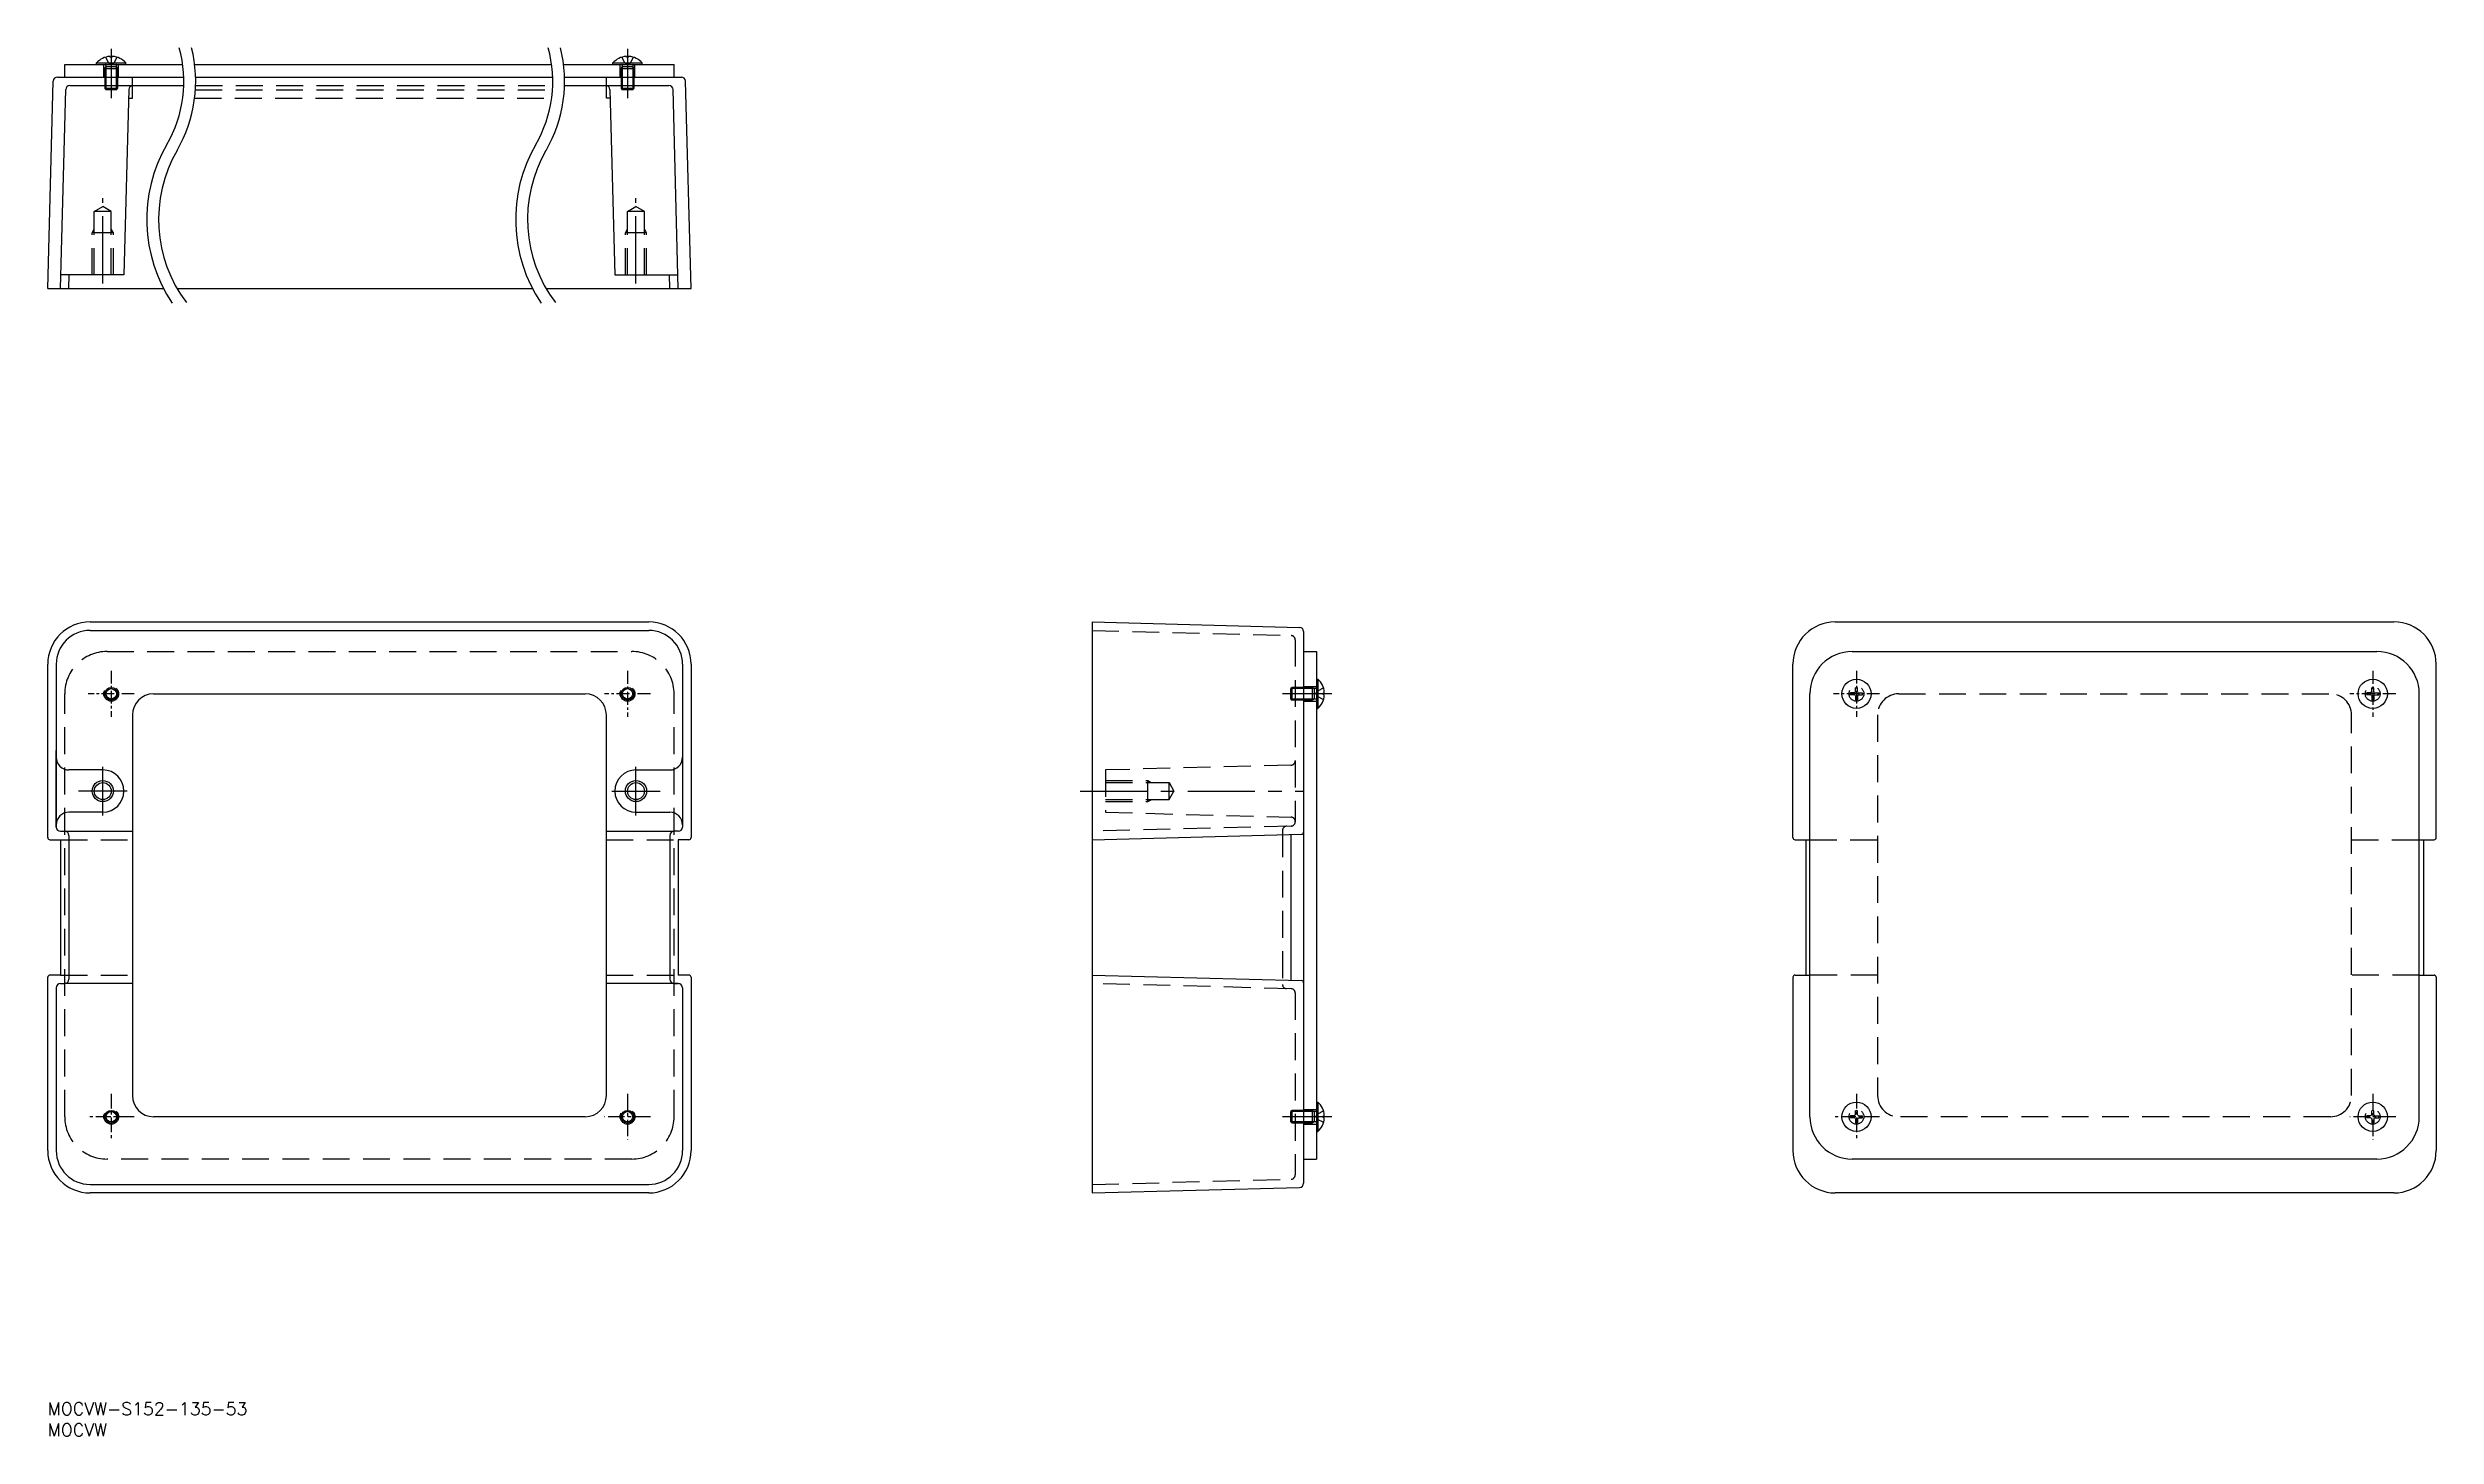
# Model space of a CAD drawing. Header units: millimetres. Extents: x 0 to 564, y -8 to 320.
import ezdxf

# ---------------------------------------------------------------- set-up
doc = ezdxf.new("R2010")
doc.units = ezdxf.units.MM
doc.header["$LTSCALE"] = 0.5
doc.linetypes.add('CENTER', pattern=[50.8, 31.75, -6.35, 6.35, -6.35])
doc.linetypes.add('DASHED', pattern=[19.05, 12.7, -6.35])
doc.layers.add('CENTER', color=1, linetype='CENTER')
doc.styles.get("Standard").update_dxf_attribs({"font": 'txt.shx', "height": 3, "bigfont": 'bigfont.shx'})

msp = doc.modelspace()

# ---------------------------------------------------------------- linework, layer by layer
at = {"color": 7, "linetype": 'Continuous', "lineweight": -3, "ltscale": 0.25}
for p, q in [((4, 316.36), (31.89, 316.36)), ((34.71, 316.36), (119.06, 316.36)), ((121.88, 316.36), (148, 316.36)), ((296.77, 182.25), (296.77, 51.82)), ((299.77, 177.54), (299.77, 57.54))]:
    msp.add_line(p, q, dxfattribs=at)
at = {"color": 7, "linetype": 'Continuous', "lineweight": -3, "ltscale": 0.05}
for p, q in [((4, 313.36), (4, 316.36)), ((148, 313.36), (148, 316.36)), ((296.77, 177.54), (299.77, 177.54)), ((296.77, 57.54), (299.77, 57.54))]:
    msp.add_line(p, q, dxfattribs=at)
at = {"color": 7, "linetype": 'Continuous', "lineweight": -3}
for p, q in [((11.55, 316.7), (18.45, 316.7)), ((11.55, 316.36), (11.55, 316.7)), ((14.77, 318.03), (14.76, 318.23)), ((15.23, 318.03), (14.77, 318.03)), ((15.23, 318.03), (15.24, 318.23)), ((18.45, 316.36), (18.45, 316.7)), ((133.55, 316.7), (140.45, 316.7)), ((133.55, 316.36), (133.55, 316.7)), ((136.77, 318.03), (136.76, 318.23)), ((137.23, 318.03), (136.77, 318.03)), ((137.23, 318.03), (137.24, 318.23)), ((140.45, 316.36), (140.45, 316.7)), ((0, 263.36), (1.28, 312.39)), ((2.28, 313.36), (32.14, 313.36)), ((5.23, 311.36), (32.14, 311.36)), ((20, 308.36), (20, 313.36)), ((34.94, 313.36), (119.31, 313.36)), ((122.11, 313.36), (149.72, 313.36)), ((122.11, 311.36), (146.77, 311.36)), ((132, 308.36), (132, 313.36)), ((152, 263.36), (150.72, 312.39)), ((3, 263.36), (4.23, 310.39)), ((19.15, 310.39), (18, 266.56)), ((19.09, 308.36), (20, 308.36)), ((132.91, 308.36), (132, 308.36)), ((132.85, 310.39), (134, 266.56)), ((149, 263.36), (147.77, 310.39)), ((18, 266.56), (3.08, 266.56)), ((5, 263.36), (5.08, 266.56)), ((18, 266.56), (5.08, 266.56)), ((134, 266.56), (148.92, 266.56)), ((134, 266.56), (148.92, 266.56)), ((147, 263.36), (146.92, 266.56)), ((0, 263.36), (27.37, 263.36)), ((30.56, 263.36), (114.54, 263.36)), ((117.73, 263.36), (152, 263.36)), ((10, 184.54), (142, 184.54)), ((10, 182.54), (142, 182.54)), ((246.77, 184.54), (295.8, 183.25)), ((246.77, 184.54), (246.77, 49.54)), ((422.4, 184.54), (554.4, 184.54)), ((426.4, 177.54), (550.4, 177.54)), ((0, 133.54), (0, 174.54)), ((2, 174.54), (2, 136.04)), ((150, 174.54), (150, 136.04)), ((152, 174.54), (152, 133.54)), ((299.77, 170.99), (300.11, 170.99)), ((300.11, 170.99), (300.11, 164.09)), ((412.4, 133.54), (412.4, 174.54)), ((564.4, 133.54), (564.4, 174.54)), ((25, 167.54), (127, 167.54)), ((299.77, 164.09), (300.11, 164.09)), ((301.44, 167.76), (301.63, 167.78)), ((301.44, 167.31), (301.44, 167.76)), ((301.44, 167.31), (301.63, 167.3)), ((416.4, 67.54), (416.4, 167.54)), ((426.84, 167.78), (425.97, 167.76)), ((426.84, 167.3), (425.97, 167.31)), ((427.06, 167.88), (426.84, 167.78)), ((427.06, 167.2), (426.84, 167.3)), ((427.06, 167.88), (427.16, 168.1)), ((427.06, 167.2), (427.16, 166.97)), ((427.16, 168.1), (427.18, 168.97)), ((427.16, 166.97), (427.18, 166.11)), ((427.64, 168.1), (427.63, 168.97)), ((427.64, 166.97), (427.63, 166.11)), ((427.74, 167.88), (427.64, 168.1)), ((427.74, 167.2), (427.64, 166.97)), ((427.74, 167.88), (427.97, 167.78)), ((427.74, 167.2), (427.97, 167.3)), ((427.97, 167.78), (428.84, 167.76)), ((427.97, 167.3), (428.84, 167.31)), ((548.84, 167.78), (547.97, 167.76)), ((548.84, 167.3), (547.97, 167.31)), ((549.06, 167.88), (548.84, 167.78)), ((549.06, 167.2), (548.84, 167.3)), ((549.06, 167.88), (549.16, 168.1)), ((549.06, 167.2), (549.16, 166.97)), ((549.16, 168.1), (549.18, 168.97)), ((549.16, 166.97), (549.18, 166.11)), ((549.64, 168.1), (549.63, 168.97)), ((549.64, 166.97), (549.63, 166.11)), ((549.74, 167.88), (549.64, 168.1)), ((549.74, 167.2), (549.64, 166.97)), ((549.74, 167.88), (549.97, 167.78)), ((549.74, 167.2), (549.97, 167.3)), ((549.97, 167.78), (550.84, 167.76)), ((549.97, 167.3), (550.84, 167.31)), ((560.4, 67.54), (560.4, 167.54)), ((20, 162.54), (20, 72.54)), ((132, 72.54), (132, 162.54)), ((2, 136.04), (2, 154.11)), ((13, 149.54), (5, 149.54)), ((139, 149.54), (147, 149.54)), ((13, 139.54), (5, 139.54)), ((139, 139.54), (147, 139.54)), ((0.5, 133.04), (3, 133.04)), ((3, 135.04), (4, 135.04)), ((3, 133.04), (3, 101.04)), ((4, 135.04), (20, 135.04)), ((5, 134.04), (5, 100.04)), ((132, 135.04), (148, 135.04)), ((147, 134.04), (147, 100.04)), ((149, 135.04), (148, 135.04)), ((149, 133.04), (149, 101.04)), ((151.5, 133.04), (149, 133.04)), ((246.77, 133.04), (296.28, 134.33)), ((293.77, 134.27), (293.77, 99.81)), ((412.9, 133.04), (416.4, 133.04)), ((415.4, 133.04), (415.4, 101.04)), ((560.4, 133.04), (563.9, 133.04)), ((561.4, 133.04), (561.4, 101.04)), ((0, 59.54), (0, 100.54)), ((3, 101.04), (0.5, 101.04)), ((2, 98.04), (2, 59.54)), ((3, 99.04), (4, 99.04)), ((20, 99.04), (4, 99.04)), ((149, 99.04), (132, 99.04)), ((148, 99.04), (149, 99.04)), ((151.5, 101.04), (149, 101.04)), ((150, 98.04), (150, 59.54)), ((152, 100.54), (152, 59.54)), ((246.77, 101.04), (296.28, 99.74)), ((412.4, 100.54), (412.4, 59.54)), ((412.9, 101.04), (416.4, 101.04)), ((560.4, 101.04), (563.9, 101.04)), ((564.4, 100.54), (564.4, 59.54)), ((299.77, 70.99), (300.11, 70.99)), ((300.11, 70.99), (300.11, 64.09)), ((301.44, 67.76), (301.63, 67.78)), ((301.44, 67.31), (301.44, 67.76)), ((426.84, 67.78), (425.97, 67.76)), ((427.06, 67.88), (426.84, 67.78)), ((427.06, 67.88), (427.16, 68.1)), ((427.16, 68.1), (427.18, 68.97)), ((427.64, 68.1), (427.63, 68.97)), ((427.74, 67.88), (427.64, 68.1)), ((427.74, 67.88), (427.97, 67.78)), ((427.97, 67.78), (428.84, 67.76)), ((548.84, 67.78), (547.97, 67.76)), ((549.06, 67.88), (548.84, 67.78)), ((549.06, 67.88), (549.16, 68.1)), ((549.16, 68.1), (549.18, 68.97)), ((549.64, 68.1), (549.63, 68.97)), ((549.74, 67.88), (549.64, 68.1)), ((549.74, 67.88), (549.97, 67.78)), ((549.97, 67.78), (550.84, 67.76)), ((127, 67.54), (25, 67.54)), ((299.77, 64.09), (300.11, 64.09)), ((301.44, 67.31), (301.63, 67.3)), ((426.84, 67.3), (425.97, 67.31)), ((427.06, 67.2), (426.84, 67.3)), ((427.06, 67.2), (427.16, 66.97)), ((427.16, 66.97), (427.18, 66.11)), ((427.64, 66.97), (427.63, 66.11)), ((427.74, 67.2), (427.64, 66.97)), ((427.74, 67.2), (427.97, 67.3)), ((427.97, 67.3), (428.84, 67.31)), ((548.84, 67.3), (547.97, 67.31)), ((549.06, 67.2), (548.84, 67.3)), ((549.06, 67.2), (549.16, 66.97)), ((549.16, 66.97), (549.18, 66.11)), ((549.64, 66.97), (549.63, 66.11)), ((549.74, 67.2), (549.64, 66.97)), ((549.74, 67.2), (549.97, 67.3)), ((549.97, 67.3), (550.84, 67.31)), ((550.4, 57.54), (426.4, 57.54)), ((10, 51.54), (142, 51.54)), ((246.77, 49.54), (295.8, 50.82)), ((142, 49.54), (10, 49.54)), ((554.4, 49.54), (422.4, 49.54))]:
    msp.add_line(p, q, dxfattribs=at)
at = {"color": 3, "linetype": 'DASHED', "lineweight": -3}
for p, q in [((13.25, 313.36), (13.25, 316.36)), ((13.69, 317.98), (14.37, 316.61)), ((13.77, 310.36), (13.77, 316.26)), ((15, 316.27), (14.37, 316.61)), ((15.63, 316.61), (14.37, 316.61)), ((15, 316.27), (15.63, 316.61)), ((16.31, 317.98), (15.63, 316.61)), ((16.23, 310.36), (16.23, 316.26)), ((16.75, 313.36), (16.75, 316.36)), ((135.25, 313.36), (135.25, 316.36)), ((135.69, 317.98), (136.36, 316.61)), ((135.77, 316.26), (135.77, 310.36)), ((137, 316.27), (136.36, 316.61)), ((137.63, 316.61), (136.36, 316.61)), ((137, 316.27), (137.63, 316.61)), ((138.31, 317.98), (137.63, 316.61)), ((138.23, 316.26), (138.23, 310.36)), ((138.75, 313.36), (138.75, 316.36)), ((13.5, 315.36), (13.77, 315.83)), ((13.5, 315.36), (13.5, 310.63)), ((13.5, 315.36), (16.5, 315.36)), ((16.5, 310.63), (13.5, 310.63)), ((13.5, 310.63), (13.77, 310.36)), ((13.77, 315.83), (16.23, 315.83)), ((16.23, 315.83), (16.5, 315.36)), ((16.23, 310.36), (16.5, 310.63)), ((16.5, 315.36), (16.5, 310.63)), ((34.94, 311.36), (119.31, 311.36)), ((135.5, 315.36), (135.77, 315.83)), ((135.5, 315.36), (135.5, 310.63)), ((135.5, 315.36), (138.5, 315.36)), ((138.5, 310.63), (135.5, 310.63)), ((135.5, 310.63), (135.77, 310.36)), ((135.77, 315.83), (138.23, 315.83)), ((138.23, 315.83), (138.5, 315.36)), ((138.23, 310.36), (138.5, 310.63)), ((138.5, 315.36), (138.5, 310.63)), ((16.23, 310.36), (13.77, 310.36)), ((34.71, 308.36), (119.06, 308.36)), ((34.89, 310.36), (119.26, 310.36)), ((138.23, 310.36), (135.77, 310.36)), ((11, 281.56), (13, 282.72)), ((15, 281.56), (13, 282.72)), ((137, 281.56), (139, 282.72)), ((141, 281.56), (139, 282.72)), ((10.5, 276.56), (11, 277.43)), ((10.5, 266.56), (10.5, 276.56)), ((15.5, 276.56), (10.5, 276.56)), ((11, 266.56), (11, 281.56)), ((15, 281.56), (11, 281.56)), ((15, 266.56), (15, 281.56)), ((15.5, 276.56), (15, 277.43)), ((15.5, 266.56), (15.5, 276.56)), ((136.5, 276.56), (136.93, 277.31)), ((136.5, 266.56), (136.5, 276.56)), ((141.5, 276.56), (136.5, 276.56)), ((137, 266.56), (137, 281.56)), ((141, 281.56), (137, 281.56)), ((141, 266.56), (141, 281.56)), ((141.5, 276.56), (141.07, 277.31)), ((141.5, 266.56), (141.5, 276.56)), ((246.77, 182.54), (293.8, 181.31)), ((14, 177.54), (138, 177.54)), ((294.77, 180.31), (294.77, 137.27)), ((4, 67.54), (4, 167.54)), ((148, 67.54), (148, 167.54)), ((294.04, 169.04), (293.77, 168.77)), ((299.67, 168.77), (293.77, 168.77)), ((293.77, 166.31), (293.77, 168.77)), ((299.67, 166.31), (293.77, 166.31)), ((293.77, 166.31), (294.04, 166.04)), ((298.77, 169.04), (294.04, 169.04)), ((294.04, 166.04), (294.04, 169.04)), ((298.77, 166.04), (294.04, 166.04)), ((296.77, 169.29), (299.77, 169.29)), ((296.77, 165.79), (299.77, 165.79)), ((298.77, 169.04), (299.24, 168.77)), ((298.77, 169.04), (298.77, 166.04)), ((299.24, 166.31), (298.77, 166.04)), ((299.24, 168.77), (299.24, 166.31)), ((299.68, 167.54), (300.02, 168.17)), ((299.68, 167.54), (300.02, 166.9)), ((301.39, 168.85), (300.02, 168.17)), ((300.02, 166.9), (300.02, 168.17)), ((301.39, 166.23), (300.02, 166.9)), ((437.4, 167.54), (539.4, 167.54)), ((432.4, 162.54), (432.4, 72.54)), ((544.4, 72.54), (544.4, 162.54)), ((293.78, 150.68), (249.97, 149.53)), ((249.97, 149.53), (249.97, 139.53)), ((249.97, 147.04), (259.97, 147.04)), ((259.97, 142.04), (259.97, 147.04)), ((259.97, 147.04), (260.72, 146.6)), ((249.97, 146.54), (264.97, 146.54)), ((249.97, 142.54), (264.97, 142.54)), ((249.97, 142.04), (259.97, 142.04)), ((259.97, 142.04), (260.72, 142.47)), ((264.97, 142.54), (264.97, 146.54)), ((264.97, 146.54), (266.12, 144.54)), ((264.97, 142.54), (266.12, 144.54)), ((293.8, 136.27), (246.77, 135.04)), ((249.97, 139.53), (293.78, 138.38)), ((3, 133.04), (20, 133.04)), ((132, 133.04), (149, 133.04)), ((291.77, 135.24), (291.77, 98.83)), ((416.4, 133.04), (432.4, 133.04)), ((544.4, 133.04), (560.4, 133.04)), ((3, 101.04), (20, 101.04)), ((132, 101.04), (149, 101.04)), ((293.8, 97.81), (246.77, 99.04)), ((294.77, 96.81), (294.77, 53.77)), ((432.4, 101.04), (416.4, 101.04)), ((560.4, 101.04), (544.4, 101.04)), ((294.04, 69.04), (293.77, 68.77)), ((299.24, 68.77), (293.77, 68.77)), ((293.77, 66.31), (293.77, 68.77)), ((298.77, 69.04), (294.04, 69.04)), ((294.04, 66.04), (294.04, 69.04)), ((296.77, 69.29), (299.77, 69.29)), ((298.77, 69.04), (299.24, 68.77)), ((298.77, 69.04), (298.77, 66.04)), ((299.24, 68.77), (299.24, 66.31)), ((299.67, 68.77), (299.24, 68.77)), ((299.68, 67.54), (300.02, 68.17)), ((301.39, 68.85), (300.02, 68.17)), ((300.02, 66.9), (300.02, 68.17)), ((299.24, 66.31), (293.77, 66.31)), ((293.77, 66.31), (294.04, 66.04)), ((298.77, 66.04), (294.04, 66.04)), ((296.77, 65.79), (299.77, 65.79)), ((299.24, 66.31), (298.77, 66.04)), ((299.67, 66.31), (299.24, 66.31)), ((299.68, 67.54), (300.02, 66.9)), ((301.39, 66.23), (300.02, 66.9)), ((539.4, 67.54), (437.4, 67.54)), ((138, 57.54), (14, 57.54)), ((246.77, 51.54), (293.8, 52.77))]:
    msp.add_line(p, q, dxfattribs=at)
at = {"color": 7, "linetype": 'Continuous', "lineweight": -3}
for centre, radius in [((427.4, 167.54), 3.45), ((549.4, 167.54), 3.45), ((15, 167.54), 1.5), ((137, 167.54), 1.5), ((13, 144.54), 2), ((139, 144.54), 2), ((15, 67.54), 1.5), ((137, 67.54), 1.5), ((427.4, 67.54), 3.45), ((549.4, 67.54), 3.45)]:
    msp.add_circle(centre, radius, dxfattribs=at)
at = {"color": 3, "linetype": 'DASHED', "lineweight": -3}
for centre in [(15, 167.54), (137, 167.54), (427.4, 167.54), (549.4, 167.54), (15, 67.54), (137, 67.54), (427.4, 67.54), (549.4, 67.54)]:
    msp.add_circle(centre, 1.75, dxfattribs=at)
at = {"color": 3, "linetype": 'Continuous', "lineweight": -2}
for centre, radius in [((15, 167.54), 1.23), ((137, 167.54), 1.23), ((13, 144.54), 2.5), ((139, 144.54), 2.5), ((15, 67.54), 1.23), ((137, 67.54), 1.23)]:
    msp.add_circle(centre, radius, dxfattribs=at)
at = {"color": 7, "linetype": 'Continuous', "lineweight": -3}
for centre, radius, start, end in [((15, 313.66), 4.6, 94.2535, 138.5904), ((14.67, 318.05), 0.195, 62.2184, 92.6733), ((15.33, 318.05), 0.195, 87.3267, 117.7816), ((15, 313.66), 4.6, 41.4096, 85.7465), ((137, 313.66), 4.6, 94.2535, 138.5904), ((136.67, 318.05), 0.195, 62.2184, 92.6733), ((137.33, 318.05), 0.195, 87.3267, 117.7816), ((137, 313.66), 4.6, 41.4096, 85.7465), ((2.28, 312.36), 1, 90, 178.5), ((5.23, 310.36), 1, 90, 178.5), ((20.15, 310.36), 1, 98.4697, 178.5), ((131.85, 310.36), 1, 1.5, 81.5303), ((146.77, 310.36), 1, 1.5, 90), ((149.72, 312.36), 1, 1.5, 90), ((10, 174.54), 10, 90, 180), ((10, 174.54), 8, 90, 180), ((142, 174.54), 10, 0, 90), ((142, 174.54), 8, 0, 90), ((295.77, 182.25), 1, 360, 88.5), ((422.4, 174.54), 10, 90, 180), ((554.4, 174.54), 10, 0, 90), ((426.4, 167.54), 10, 90, 180), ((550.4, 167.54), 10, 0, 90), ((297.07, 167.54), 4.6, 4.2535, 48.5904), ((25, 162.54), 5, 90, 180), ((127, 162.54), 5, 0, 90), ((297.07, 167.54), 4.6, 311.4096, 355.7465), ((301.46, 167.87), 0.195, 332.2184, 2.6733), ((301.46, 167.21), 0.195, 357.3267, 27.7816), ((427.4, 167.54), 1.45, 171.0389, 188.9611), ((427.4, 167.54), 1.45, 81.0389, 98.9611), ((427.4, 167.54), 1.45, 261.0389, 278.9611), ((427.4, 167.54), 1.45, 351.0389, 8.9611), ((549.4, 167.54), 1.45, 171.0389, 188.9611), ((549.4, 167.54), 1.45, 81.0389, 98.9611), ((549.4, 167.54), 1.45, 261.0389, 278.9611), ((549.4, 167.54), 1.45, 351.0389, 8.9611), ((5, 152.54), 3, 180, 270), ((147, 152.54), 3, 270, 0), ((13, 144.54), 5, 270, 90), ((139, 144.54), 5, 90, 270), ((5, 136.54), 3, 90, 180), ((3, 136.04), 1, 180, 270), ((147, 136.54), 3, 360, 90), ((149, 136.04), 1, 270, 0), ((0.5, 133.54), 0.5, 180, 270), ((4, 134.04), 1, 0, 90), ((148, 134.04), 1, 90, 180), ((151.5, 133.54), 0.5, 270, 0), ((412.9, 133.54), 0.5, 180, 270), ((563.9, 133.54), 0.5, 270, 0), ((0.5, 100.54), 0.5, 90, 180), ((3, 98.04), 1, 90, 180), ((4, 100.04), 1, 270, 0), ((148, 100.04), 1, 180, 270), ((149, 98.04), 1, 0, 90), ((151.5, 100.54), 0.5, 0, 90), ((296.27, 99.24), 0.5, 360, 88.5), ((412.9, 100.54), 0.5, 90, 180), ((563.9, 100.54), 0.5, 0, 90), ((25, 72.54), 5, 180, 270), ((127, 72.54), 5, 270, 0), ((297.07, 67.54), 4.6, 4.2535, 48.5904), ((301.46, 67.87), 0.195, 332.2184, 2.6733), ((427.4, 67.54), 1.45, 171.0389, 188.9611), ((427.4, 67.54), 1.45, 81.0389, 98.9611), ((427.4, 67.54), 1.45, 351.0389, 8.9611), ((549.4, 67.54), 1.45, 171.0389, 188.9611), ((549.4, 67.54), 1.45, 81.0389, 98.9611), ((549.4, 67.54), 1.45, 351.0389, 8.9611), ((297.07, 67.54), 4.6, 311.4096, 355.7465), ((301.46, 67.21), 0.195, 357.3267, 27.7816), ((426.4, 67.54), 10, 180, 270), ((427.4, 67.54), 1.45, 261.0389, 278.9611), ((549.4, 67.54), 1.45, 261.0389, 278.9611), ((550.4, 67.54), 10, 270, 0), ((10, 59.54), 10, 180, 270), ((10, 59.54), 8, 180, 270), ((142, 59.54), 10, 270, 0), ((142, 59.54), 8, 270, 0), ((422.4, 59.54), 10, 180, 270), ((554.4, 59.54), 10, 270, 0), ((295.77, 51.82), 1, 271.5, 360)]:
    msp.add_arc(centre, radius, start, end, dxfattribs=at)
at = {"color": 3, "linetype": 'DASHED', "lineweight": -3}
for centre, radius, start, end in [((13.24, 317.76), 0.5, 26.3, 36.1933), ((13.67, 316.26), 0.1, 0, 90), ((16.33, 316.26), 0.1, 90, 180), ((16.76, 317.76), 0.5, 143.8067, 153.7), ((135.24, 317.76), 0.5, 26.3, 36.1933), ((135.67, 316.26), 0.1, 0, 90), ((138.33, 316.26), 0.1, 90, 180), ((138.76, 317.76), 0.5, 143.8067, 153.7), ((293.77, 180.31), 1, 360, 88.5), ((14, 167.54), 10, 90, 180), ((138, 167.54), 10, 0, 90), ((299.67, 168.87), 0.1, 270, 0), ((299.67, 166.21), 0.1, 0, 90), ((301.17, 169.3), 0.5, 296.3, 306.1933), ((301.17, 165.78), 0.5, 53.8067, 63.7), ((437.4, 162.54), 5, 90, 180), ((539.4, 162.54), 5, 0, 90), ((293.77, 151.68), 1, 271.5, 360), ((292.77, 135.24), 1, 91.5, 180), ((293.77, 137.38), 1, 360, 88.5), ((293.77, 137.27), 1, 271.5, 360), ((292.77, 98.83), 1, 180, 268.5), ((293.77, 96.81), 1, 0, 88.5), ((299.67, 68.87), 0.1, 270, 0), ((301.17, 69.3), 0.5, 296.3, 306.1933), ((437.4, 72.54), 5, 180, 270), ((539.4, 72.54), 5, 270, 0), ((14, 67.54), 10, 180, 270), ((138, 67.54), 10, 270, 0), ((299.67, 66.21), 0.1, 0, 90), ((301.17, 65.78), 0.5, 53.8067, 63.7), ((293.77, 53.77), 1, 271.5, 360)]:
    msp.add_arc(centre, radius, start, end, dxfattribs=at)
at = {"color": 3, "linetype": 'Continuous', "lineweight": -2}
for centre, radius, start, end in [((2.28, 312.36), 29.87, 329.9375, 15.3667), ((2.28, 312.36), 32.67, 329.9375, 14.0483), ((89.46, 312.36), 29.87, 329.9375, 15.3667), ((89.46, 312.36), 32.67, 329.9375, 14.0483), ((58.75, 279.68), 35.37, 149.9375, 213.9541), ((58.75, 279.68), 32.57, 149.9375, 217.0984), ((145.92, 279.68), 35.37, 149.9375, 213.9541), ((145.92, 279.68), 32.57, 149.9375, 217.0984)]:
    msp.add_arc(centre, radius, start, end, dxfattribs=at)
msp.add_arc((296.27, 134.83), 0.5, 271.5, 360)
at = {"layer": 'CENTER', "color": 1, "linetype": 'CENTER', "lineweight": -3}
for p, q in [((15, 320.03), (15, 308.36)), ((137, 320.03), (137, 308.36)), ((13, 264.56), (13, 284.72)), ((139, 264.56), (139, 284.72)), ((303.44, 167.54), (291.77, 167.54)), ((13, 138.8), (13, 150.28)), ((139, 138.8), (139, 150.28)), ((18.74, 144.54), (7.26, 144.54)), ((133.26, 144.54), (144.74, 144.54)), ((243.97, 144.54), (296.77, 144.54)), ((303.44, 67.54), (291.77, 67.54))]:
    msp.add_line(p, q, dxfattribs=at)
at = {"layer": 'CENTER', "color": 1, "linetype": 'CENTER', "lineweight": -3, "ltscale": 0.187359}
for p, q in [((15, 172.99), (15, 162.09)), ((427.4, 172.99), (427.4, 162.09)), ((20.45, 167.54), (9.55, 167.54)), ((432.85, 167.54), (421.95, 167.54))]:
    msp.add_line(p, q, dxfattribs=at)
at = {"layer": 'CENTER', "color": 1, "linetype": 'CENTER', "lineweight": -3, "ltscale": 0.19472}
for p, q in [((137, 172.99), (137, 162.09)), ((549.4, 172.99), (549.4, 162.09)), ((142.45, 167.54), (131.55, 167.54)), ((554.85, 167.54), (543.95, 167.54))]:
    msp.add_line(p, q, dxfattribs=at)
at = {"layer": 'CENTER', "color": 1, "linetype": 'CENTER', "lineweight": -3, "ltscale": 0.219916}
for p, q in [((15, 72.99), (15, 62.09)), ((427.4, 72.99), (427.4, 62.09)), ((20.45, 67.54), (9.55, 67.54)), ((432.85, 67.54), (421.95, 67.54))]:
    msp.add_line(p, q, dxfattribs=at)
at = {"layer": 'CENTER', "color": 1, "linetype": 'CENTER', "lineweight": -3, "ltscale": 0.242958}
for p, q in [((137, 72.99), (137, 62.09)), ((549.4, 72.99), (549.4, 62.09)), ((142.45, 67.54), (131.55, 67.54)), ((554.85, 67.54), (543.95, 67.54))]:
    msp.add_line(p, q, dxfattribs=at)

# ---------------------------------------------------------------- texts
at = {"color": 7, "linetype": 'Continuous', "lineweight": -3, "char_height": 3, "attachment_point": 1}
for s, insert in [('MOCVW-S152-135-53', (0, 0)), ('MOCVW', (0, -5))]:
    msp.add_mtext_dynamic_manual_height_columns(s, width=23.9525, gutter_width=15, heights=[0], dxfattribs=dict(at, insert=insert))

doc.saveas('drawing.dxf')
